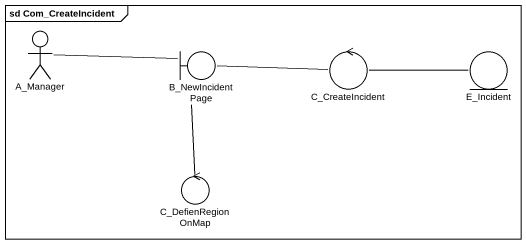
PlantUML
@startuml
mainframe sd Com_CreateIncident
actor A_Manager
boundary B_NewIncidentPage
control C_CreateIncident
entity E_Incident
control C_DefienRegionOnMap
A_Manager -right- B_NewIncidentPage
B_NewIncidentPage -right- C_CreateIncident
B_NewIncidentPage -- C_DefienRegionOnMap
C_CreateIncident -right- E_Incident
@enduml
